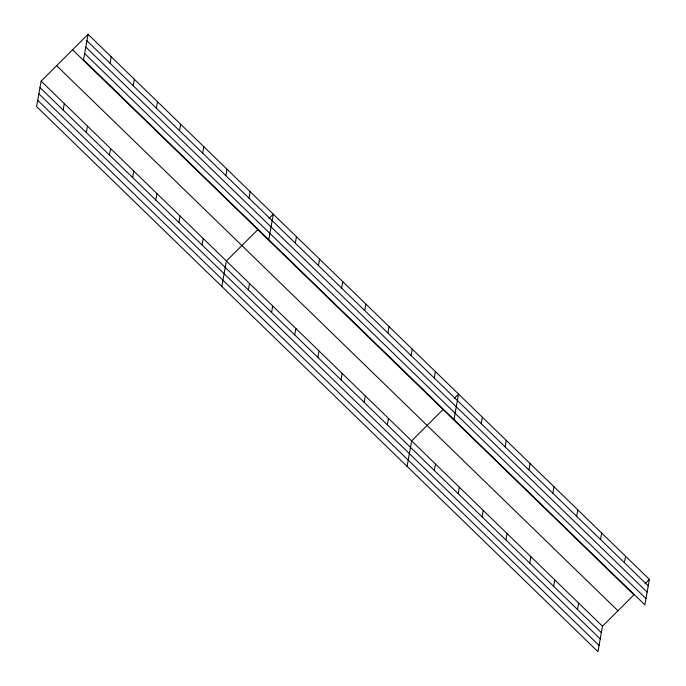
<?xml version="1.0" encoding="UTF-8"?>
<svg xmlns="http://www.w3.org/2000/svg" width="686" height="686" viewBox="0 0 686 686"><rect width="100%" height="100%" fill="white"/><g stroke="black" fill="none" stroke-linecap="round" stroke-linejoin="round"><path stroke-width="1.03" d="M88.048 34.3L83.512 59.776L644.857 604.872L649.393 579.396L88.048 34.3L41.143 81.128L36.607 106.604L597.952 651.7L602.488 626.224L633.915 594.848L72.57 49.752M63.146 110.06L64.295 103.62M86.307 132.544L87.456 126.104M110.052 63.223L111.201 56.784M109.46 155.027L110.609 148.588M133.213 85.716L134.353 79.267M132.621 177.511L133.761 171.071M156.365 108.199L157.514 101.76M155.773 199.995L156.923 193.555M179.518 130.683L180.667 124.243M178.926 222.487L180.075 216.039M202.679 153.167L203.828 146.727M202.087 244.971L203.236 238.531M225.831 175.65L226.98 169.21M221.852 286.491L226.389 261.014L257.816 229.639M248.992 198.134L250.133 191.694M248.392 289.938L249.541 283.498M268.758 239.654L273.294 214.178L268.869 218.594M271.553 312.422L272.702 305.982M295.297 243.11L296.446 236.67M294.706 334.905L295.855 328.465M318.458 265.593L319.599 259.154M317.867 357.397L319.007 350.949M341.611 288.077L342.76 281.637M341.019 379.881L342.168 373.441M364.763 310.561L365.912 304.121M364.172 402.365L365.321 395.925M387.924 333.044L389.073 326.605M387.333 424.848L388.473 418.409M411.077 355.537L412.226 349.088M407.098 466.369L411.634 440.892L443.062 409.516M434.229 378.02L435.378 371.58M434.341 470.502L435.49 464.062M453.995 419.54L458.54 394.064L454.115 398.48M458.197 493.671L459.346 487.223M481.246 423.674L482.395 417.225M482.061 516.832L483.201 510.393M505.102 446.835L506.251 440.395M505.916 540.002L507.065 533.562M528.957 470.004L530.107 463.565M529.772 563.163L530.921 556.723M552.822 493.165L553.962 486.726M553.628 586.333L554.777 579.893M576.677 516.335L577.826 509.895M577.483 609.502L578.632 603.063M600.533 539.505L601.682 533.065M624.389 562.666L625.538 556.226M644.977 583.812L649.393 579.396M86.899 40.74L648.244 585.835M85.776 47.025L647.13 592.112M84.627 53.491L645.98 598.586M56.621 65.676L617.966 610.772M41.143 81.128L602.488 626.224M39.994 87.568L601.348 632.663M38.879 93.853L600.224 638.949M37.721 100.328L599.075 645.423"/></g></svg>
